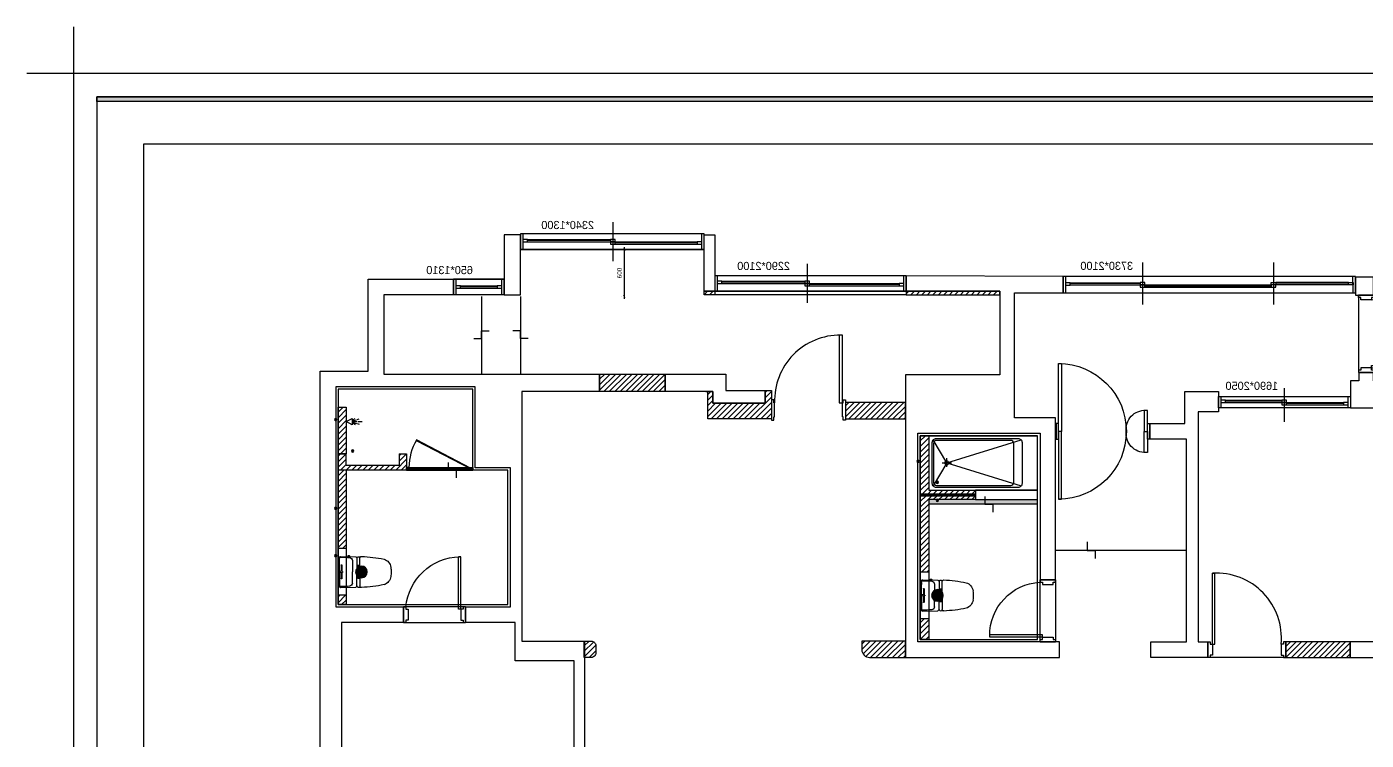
# Model space of a CAD drawing. Header units: millimetres. Extents: x 70151 to 230897, y 35202 to 113211.
# Drawn here: x 70151 to 87338, y 45070 to 54222 of the extents above; entities that cross this region are included whole.
import ezdxf
from ezdxf.enums import TextEntityAlignment as Align

# ---------------------------------------------------------------- set-up
doc = ezdxf.new("R2010")
doc.units = ezdxf.units.MM
doc.header["$LTSCALE"] = 50
doc.linetypes.add('HIDDEN', pattern=[9.525, 6.35, -3.175])
doc.linetypes.add('PHANTOM2', pattern=[1.25, 0.625, -0.125, 0.125, -0.125, 0.125, -0.125])
for name, color, linetype in [('03-WAL NEW', 3, 'Continuous'), ('04-WIN', 4, 'Continuous'), ('08-HAT', 8, 'Continuous'), ('2-con', 2, 'Continuous'), ('3.기호.계단선', 30, 'Continuous'), ('_LIBR', 4, 'Continuous'), ('BATH', 4, 'Continuous'), ('CO-BATH', 6, 'Continuous'), ('CO-DO-FR', 7, 'Continuous'), ('CO-DOOR', 8, 'Continuous'), ('F-SYM', 7, 'Continuous'), ('fin', 5, 'Continuous'), ('FORM(YOURNAME)-11', 1, 'Continuous'), ('HAT', 8, 'Continuous'), ('HL', 6, 'HIDDEN'), ('TOILET-1', 6, 'Continuous'), ('도면층2', 2, 'Continuous'), ('도면층4', 4, 'Continuous'), ('도면층5', 5, 'Continuous')]:
    doc.layers.add(name, color=color, linetype=linetype)
doc.styles.add('HY 울릉도 L', font='malgun.ttf')
doc.styles.add('YOURNAME', font='malgun.ttf')
doc.styles.add('휴먼엑스포', font='Expo M.ttf')
doc.dimstyles.new('30', dxfattribs={"dimscale": 30, "dimtxt": 2, "dimasz": 1, "dimexe": 1, "dimexo": 1, "dimgap": 1, "dimtad": 1, "dimdec": 0, "dimrnd": 0.05, "dimdsep": 46, "dimlunit": 6, "dimtxsty": 'HY 울릉도 L', "dimblk": 'ARCHTICK', "dimcen": 2.5, "dimdle": 1, "dimclrd": 133, "dimclre": 133, "dimclrt": 30, "dimadec": 0, "dimazin": 0, "dimtfac": 1, "dimtdec": 0, "dimtix": 1, "dimtmove": 2, "dimatfit": 3, "dimldrblk": 'ARCHTICK', "dimfxl": 1, "dimlwd": -1, "dimlwe": -1, "dimarcsym": 0})

# ---------------------------------------------------------------- blocks, each defined once
blk = doc.blocks.new('FORM-PLAN')
at = {"layer": 'FORM(YOURNAME)-11'}
h = blk.add_hatch(color=256, dxfattribs=at)
h.dxf.hatch_style = 1
h.paths.add_polyline_path([(-71444, 55115), (10556, 55115), (10556, 54915), (-71444, 54915)])
h.paths.add_polyline_path([(-71444, -2085), (10556, -2085), (10556, -2285), (-71444, -2285)])
at = {"layer": 'Defpoints', "color": 1}
blk.add_lwpolyline([(-72444, 58115), (-72444, 56115), (-74444, 56115)], dxfattribs=at)
at = {"layer": 'Defpoints', "color": 158}
for points in [[(-71444, -2285), (10556, -2285), (10556, 55115), (-71444, 55115)], [(-69444, 53115), (-64, 53115), (-64, 1215), (-69444, 1215)]]:
    blk.add_lwpolyline(points, close=True, dxfattribs=at)
at = {"layer": 'FORM(YOURNAME)-11', "color": 250}
blk.add_lwpolyline([(-72444, -3285), (11556, -3285), (11556, 56115), (-72444, 56115)], close=True, dxfattribs=at)
at = {"layer": 'FORM(YOURNAME)-11'}
blk.add_lwpolyline([(-71444, 55115), (10556, 55115), (10556, 54915), (-71444, 54915)], close=True, dxfattribs=at)
at = {"layer": 'FORM(YOURNAME)-11', "color": 3, "style": 'YOURNAME'}
for tag, height, p in [('1', 451, (9905, 18188)), ('2', 451, (9905, 17544)), ('3', 451, (9905, 16257)), ('4', 451, (9905, 14326)), ('5', 515, (9905, 12009)), ('6', 515, (9905, 9757)), ('7', 515, (9905, 7504)), ('8', 515, (9905, 5252)), ('9', 515, (9905, 2999)), ('10', 515, (5655, 811)), ('11', 515, (9905, 747)), ('12', 515, (5655, -1441)), ('13', 515, (9905, -1441))]:
    blk.add_attdef(tag, text='', height=height, dxfattribs=at).set_placement(p, align=Align.MIDDLE_RIGHT)
blk = doc.blocks.new('AC-8')
at = {"layer": 'BATH'}
for p, q in [((-51, 54), (0, 143)), ((45, 54), (-51, 54)), ((-25, 47), (-46, 12)), ((-14, 47), (-28, -8)), ((-2, 49), (-2, -11)), ((0, 143), (45, 54)), ((10, 47), (25, -8)), ((22, 47), (43, 12)), ((-31, -16), (-41, -49)), ((-2, -27), (-2, -89)), ((28, -16), (38, -49))]:
    blk.add_line(p, q, dxfattribs=at)
blk = doc.blocks.new('A$C4B2D31F0')
at = {"layer": 'fin', "color": 4}
for p, q in [((185, 691), (20, 691)), ((37, 692), (25, 692)), ((37, 692), (50, 692)), ((201, 691), (366, 691)), ((48, 524), (193, 524)), ((338, 524), (193, 524)), ((13, 466), (193, 466)), ((193, 427), (14, 427)), ((373, 466), (193, 466)), ((193, 427), (372, 427))]:
    blk.add_line(p, q, dxfattribs=at)
for points in [[(20, 691), (8, 691, 0.421209), (-7, 676), (-2, 481, 0.001659)], [(366, 691), (378, 691, -0.421209), (393, 676), (388, 481, -0.001659)], [(13, 466, 0.371724), (-2, 451, 0.003515), (-1, 420, 0.320541)], [(373, 466, -0.371724), (388, 451, -0.003515), (387, 420, -0.320541)]]:
    blk.add_lwpolyline(points, format="xyb", dxfattribs=at)
for centre, radius, start, end in [((20, 675), 16, 90, 179.3116), ((25, 707), 15, 180, 270), ((50, 707), 15, 270, 0), ((366, 675), 16, 0.6884, 90), ((1004, 663), 1000, 179.3116, 185.9437), ((49, 564), 40, 185.9437, 267.5129), ((336, 564), 40, 272.4871, 354.0563), ((-618, 663), 1000, 354.0563, 0.6884), ((14, 407), 20, 90, 182.3333), ((1839, 488), 1847, 182.5538, 191.5978), ((13, 481), 15, 181.3651, 270), ((-1453, 488), 1847, 348.4022, 357.4462), ((372, 407), 20, 357.6667, 90), ((373, 481), 15, 270, 358.6349), ((149, 156), 126, 198.2964, 263.4241), ((193, 433), 406, 261.6993, 270), ((193, 433), 406, 270, 278.3007), ((237, 156), 126, 276.5759, 341.7036)]:
    blk.add_arc(centre, radius, start, end, dxfattribs=at)
at = {"layer": 'HL', "linetype": 'Continuous'}
for p, q in [((169, 697), (169, 707)), ((169, 697), (217, 697)), ((186, 693), (181, 697)), ((182, 686), (186, 693)), ((186, 693), (200, 693)), ((200, 693), (205, 697)), ((204, 686), (200, 693)), ((217, 697), (217, 707)), ((-16, 577), (-16, 565)), ((-12, 581), (-5, 581)), ((-12, 561), (-4, 561)), ((106, 666), (184, 666)), ((106, 659), (185, 659)), ((187, 651), (182, 686)), ((182, 686), (204, 686)), ((187, 651), (199, 651)), ((199, 651), (204, 686)), ((200, 659), (279, 659)), ((201, 666), (279, 666)), ((193, 434), (147, 434)), ((193, 434), (239, 434))]:
    blk.add_line(p, q, dxfattribs=at)
for points in [[(110, 427), (110, 451, -0.414214), (114, 455), (131, 455, -0.414214), (135, 451), (135, 435), (135, 427)], [(135, 435), (145, 435, -0.414214), (147, 433), (147, 427)], [(251, 435), (241, 435, 0.414214), (239, 433), (239, 427)], [(276, 427), (276, 451, 0.414214), (272, 455), (255, 455, 0.414214), (251, 451), (251, 435), (251, 427)]]:
    blk.add_lwpolyline(points, format="xyb", dxfattribs=at)
for centre in [(123, 441), (263, 441)]:
    blk.add_circle(centre, 8, dxfattribs=at)
for centre, radius, start, end in [((-12, 577), 4, 90, 180), ((-12, 565), 4, 180, 270), ((106, 663), 3.5, 90, 270), ((279, 663), 3.5, 270, 90)]:
    blk.add_arc(centre, radius, start, end, dxfattribs=at)
blk = doc.blocks.new('cjvjf')
h = blk.add_hatch()
h.set_pattern_fill('DOTS', color=10, scale=60)
h.set_pattern_definition([(0, (-637, -50), (47.625, 95.25), [0, -95.25])])
h.paths.add_polyline_path([(144236, 65837), (144436, 65837), (144436, 64777), (144236, 64777)])
at = {"layer": '3.기호.계단선'}
h = blk.add_hatch(color=256, dxfattribs=at)
h.dxf.hatch_style = 1
edge = h.paths.add_edge_path()
edge.add_arc((160202, 74549), 15, 0, 360)
h = blk.add_hatch(color=256, dxfattribs=at)
h.dxf.hatch_style = 1
edge = h.paths.add_edge_path()
edge.add_arc((159987, 74144), 15, 0, 360)
h = blk.add_hatch(color=256, dxfattribs=at)
h.dxf.hatch_style = 1
edge = h.paths.add_edge_path()
edge.add_arc((152731, 74012), 15, 0, 360)
h = blk.add_hatch(color=256, dxfattribs=at)
h.dxf.hatch_style = 1
edge = h.paths.add_edge_path()
edge.add_arc((152481, 73742), 15, 0, 360)
h = blk.add_hatch(color=256, dxfattribs=at)
h.dxf.hatch_style = 1
edge = h.paths.add_edge_path()
edge.add_arc((152481, 73512), 15, 0, 360)
h = blk.add_hatch(color=256, dxfattribs=at)
h.dxf.hatch_style = 1
edge = h.paths.add_edge_path()
edge.add_arc((160202, 73409), 15, 0, 360)
h = blk.add_hatch(color=256, dxfattribs=at)
h.dxf.hatch_style = 1
edge = h.paths.add_edge_path()
edge.add_arc((160202, 72804), 15, 0, 360)
h = blk.add_hatch(color=256, dxfattribs=at)
h.dxf.hatch_style = 1
edge = h.paths.add_edge_path()
edge.add_arc((159872, 72594), 75, 0, 360)
h = blk.add_hatch(color=256, dxfattribs=at)
h.dxf.hatch_style = 1
edge = h.paths.add_edge_path()
edge.add_arc((152481, 72292), 75, 0, 360)
at = {"color": 10}
blk.add_lwpolyline([(144236, 65837), (144436, 65837), (144436, 64777), (144236, 64777)], close=True, dxfattribs=at)
for centre in [(150499, 65761), (144549, 64469)]:
    blk.add_circle(centre, 85)
at = {"layer": '04-WIN'}
for points in [[(158691, 76349), (158041, 76349), (158041, 76149), (158691, 76149)], [(150368, 65905), (147853, 65905), (147853, 66079), (150368, 66079)], [(155892, 64842), (159447, 64842), (159447, 64642), (155892, 64642)], [(145106, 64577), (147751, 64577), (147751, 64777), (145106, 64777)], [(155692, 63702), (150833, 63702), (150833, 63947), (155692, 63947)], [(144791, 63652), (147751, 63652), (147751, 63452), (144791, 63452)]]:
    blk.add_lwpolyline(points, close=True, dxfattribs=at)
at = {"layer": '2-con'}
for p, q in [((159787, 76349), (158691, 76349)), ((158691, 76349), (158691, 76149)), ((159787, 75169), (159787, 76349)), ((158691, 76149), (159587, 76149)), ((159587, 76149), (159587, 75132)), ((155977, 75132), (155977, 74907)), ((156817, 75132), (156817, 74907)), ((159587, 75132), (156817, 75132)), ((160402, 75169), (159787, 75169)), ((160402, 64642), (160402, 75169)), ((158412, 73929), (158412, 74969)), ((158412, 74969), (160202, 74969)), ((160202, 74969), (160202, 72144)), ((156817, 74907), (157815, 74907)), ((157815, 74907), (157815, 71707)), ((157962, 72144), (157962, 73929)), ((157962, 73929), (158412, 73929)), ((158537, 72144), (157962, 72144)), ((158537, 71944), (158537, 72144)), ((160202, 72144), (159332, 72144)), ((159332, 72144), (159332, 71944)), ((157902, 71454), (157902, 71944)), ((157902, 71944), (158537, 71944)), ((159332, 71944), (160127, 71944)), ((160127, 71944), (160127, 66087)), ((157815, 71707), (157012, 71707)), ((157012, 71707), (157012, 70202)), ((157142, 70134), (157142, 71454)), ((157142, 71454), (157902, 71454)), ((157012, 70202), (156847, 70202)), ((156847, 70202), (156847, 69984)), ((158462, 70134), (157142, 70134)), ((158462, 69984), (158462, 70134)), ((156847, 69984), (158462, 69984)), ((159362, 66087), (159362, 65912)), ((160127, 66087), (159362, 66087)), ((159362, 65912), (160192, 65912)), ((160192, 65912), (160192, 64842)), ((160192, 64842), (159447, 64842)), ((159447, 64842), (159447, 64642)), ((159447, 64642), (160402, 64642))]:
    blk.add_line(p, q, dxfattribs=at)
for points in [[(155336, 76194), (155476, 76194), (155476, 76920), (155336, 76920)], [(158041, 76149), (157831, 76149), (157831, 76920), (158041, 76920)], [(146886, 76375), (147118, 76375), (147118, 76145), (146886, 76145)], [(155892, 64842), (155692, 64842), (155692, 63702), (155892, 63702)]]:
    blk.add_lwpolyline(points, close=True, dxfattribs=at)
for points in [[(152882, 76194), (151682, 76194), (151682, 75124), (152892, 75124), (152892, 71497), (150915, 71497), (150915, 71697), (152731, 71697), (152731, 74372), (151165, 74372), (151165, 72492), (150965, 72492), (150965, 74570), (151492, 74570), (151492, 76175), (150867, 76175), (150867, 76383), (152882, 76394), (152882, 76194)], [(147186, 71697), (147186, 71497), (146531, 71497), (146531, 69947), (146806, 69947), (146806, 69747), (146321, 69747), (146321, 71357), (144436, 71357), (144436, 64777), (145106, 64777), (145106, 64577), (144436, 64577), (144436, 63652), (144791, 63652), (144791, 63452), (144436, 63452), (144236, 63452), (144236, 71697), (145636, 71697), (145636, 75043), (146886, 75043), (146886, 75150), (147073, 75150), (147073, 75043), (147179, 75043), (147179, 74697), (145834, 74697), (145834, 71697), (147186, 71697)], [(155977, 75132), (155197, 75132), (155197, 74922), (154692, 74922), (154692, 74757), (155362, 74757), (155362, 74907), (155977, 74907)], [(149137, 71697), (149011, 71697), (149011, 71497), (149742, 71497), (149742, 71697), (149287, 71697), (149287, 74297), (149757, 74297), (149757, 74497), (149307, 74497), (149307, 74907), (148877, 74907), (148877, 74647), (149137, 74647), (149137, 71697)], [(150368, 65905), (150368, 66079), (150681, 66079), (150681, 70049), (149381, 70049), (149381, 69449), (149256, 69449), (149256, 69747), (148951, 69747), (148951, 69947), (149251, 69947), (149251, 70245), (150833, 70245), (150833, 65905), (150368, 65905)], [(156097, 65912), (156097, 66087), (155902, 66087), (155902, 70202), (155692, 70202), (155692, 65912), (156097, 65912)], [(147751, 65905), (147751, 69947), (148006, 69947), (148006, 69747), (147853, 69747), (147853, 65905), (147751, 65905)], [(147751, 64777), (147751, 63452), (150833, 63452), (150833, 64880), (150633, 64880), (150633, 64777), (149423, 64777), (149423, 63777), (147853, 63777), (147853, 64777), (147751, 64777)], [(150633, 64777), (150633, 63777), (149423, 63777)]]:
    blk.add_lwpolyline(points, dxfattribs=at)
at = {"layer": '3.기호.계단선'}
for centre, radius in [((160202, 74549), 15), ((159987, 74144), 15), ((152731, 74012), 15), ((152481, 73742), 15), ((152481, 73512), 15), ((160202, 73409), 15), ((160202, 72804), 15), ((159872, 72594), 75), ((152481, 72292), 75)]:
    blk.add_circle(centre, radius, dxfattribs=at)
at = {"layer": '_LIBR'}
for p, q in [((144841, 63609), (147701, 63609)), ((146751, 63409), (146751, 63739))]:
    blk.add_line(p, q, dxfattribs=at)
blk.add_lwpolyline([(144791, 63452), (147751, 63452), (147751, 63697), (144791, 63697)], close=True, dxfattribs=at)
for points in [[(144791, 63689), (144831, 63689), (144831, 63609)], [(144791, 63509), (144791, 63459), (144841, 63459), (144841, 63609), (144791, 63609)], [(144831, 63674), (146781, 63674), (146781, 63649), (144831, 63649)], [(147711, 63624), (146721, 63624), (146721, 63649), (147711, 63649)], [(147751, 63509), (147751, 63459), (147701, 63459), (147701, 63609), (147751, 63609)], [(147751, 63689), (147711, 63689), (147711, 63609)], [(144841, 63564), (146781, 63564), (146781, 63534), (144841, 63534)], [(147701, 63534), (146721, 63534), (146721, 63504), (147701, 63504)]]:
    blk.add_lwpolyline(points, dxfattribs=at)
at = {"layer": '도면층2'}
for p, q in [((155476, 76729), (157831, 76729)), ((152882, 76194), (155336, 76194)), ((159447, 64642), (159447, 64842)), ((144791, 63452), (144791, 63652))]:
    blk.add_line(p, q, dxfattribs=at)
at = {"layer": '도면층4'}
for p, q in [((156646, 77079), (156646, 76579)), ((155476, 76929), (157831, 76929)), ((155476, 76729), (155476, 76929)), ((155506, 76729), (155506, 76929)), ((156676, 76844), (157741, 76844)), ((157801, 76929), (157801, 76729)), ((157831, 76929), (157831, 76729)), ((157831, 76729), (155476, 76729)), ((155566, 76814), (156616, 76814)), ((148171, 76565), (148171, 76025)), ((149851, 76565), (149851, 76025)), ((154151, 76544), (154151, 76044)), ((147118, 76175), (147119, 76383)), ((147119, 76383), (150867, 76383)), ((147148, 76175), (147149, 76383)), ((150837, 76383), (150837, 76174)), ((150867, 76383), (150867, 76174)), ((152882, 76394), (155336, 76394)), ((152882, 76194), (152882, 76394)), ((152912, 76194), (152912, 76394)), ((155306, 76394), (155306, 76194)), ((155336, 76394), (155336, 76194)), ((158041, 76349), (158691, 76349)), ((158041, 76149), (158041, 76349)), ((158071, 76149), (158071, 76349)), ((158661, 76349), (158661, 76149)), ((158691, 76349), (158691, 76149)), ((146880, 75150), (146880, 76145)), ((146880, 76145), (147080, 76145)), ((147080, 76145), (147080, 75150)), ((150867, 76174), (147118, 76175)), ((148141, 76290), (147208, 76290)), ((148201, 76260), (149821, 76260)), ((149881, 76290), (150777, 76289)), ((155336, 76194), (152882, 76194)), ((152972, 76279), (154121, 76279)), ((154181, 76309), (155246, 76309)), ((158041, 76149), (158691, 76149)), ((158131, 76249), (158601, 76249)), ((146910, 75210), (146000, 75210)), ((146910, 75240), (146001, 75240)), ((147080, 75150), (146880, 75150)), ((146880, 75150), (147080, 75150)), ((146910, 75210), (146910, 75240)), ((148032, 74949), (148032, 74519)), ((147209, 74697), (147209, 74842)), ((148062, 74784), (148787, 74784)), ((148847, 74842), (148847, 74697)), ((147269, 74754), (148002, 74754)), ((158597, 72114), (158597, 72789)), ((158597, 72789), (158627, 72789)), ((158627, 72114), (158627, 72789)), ((150965, 72492), (150965, 71697)), ((151165, 72492), (150965, 72492)), ((151165, 71697), (151165, 72492)), ((158537, 71944), (158537, 72144)), ((158537, 72144), (159332, 72144)), ((158537, 72144), (158537, 71944)), ((158597, 72114), (158627, 72114)), ((159332, 72144), (159332, 71944)), ((159332, 71944), (158537, 71944)), ((150965, 71697), (151165, 71697)), ((151165, 71697), (150965, 71697)), ((151135, 71787), (151810, 71787)), ((151135, 71757), (151135, 71787)), ((151135, 71757), (151811, 71757)), ((156847, 70193), (155902, 70193)), ((155902, 70193), (155902, 69993)), ((155902, 69993), (155902, 70193)), ((156847, 69993), (156847, 70193)), ((155902, 69993), (156847, 69993)), ((155962, 70023), (155962, 69197)), ((155962, 70023), (155992, 70023)), ((155992, 70023), (155992, 69198)), ((146806, 69947), (147751, 69947)), ((148951, 69947), (148006, 69947)), ((147751, 69747), (146806, 69747)), ((147661, 69777), (147661, 68952)), ((147691, 69777), (147661, 69777)), ((147691, 69777), (147691, 68952)), ((148006, 69747), (148951, 69747)), ((148066, 69777), (148066, 68952)), ((148066, 69777), (148096, 69777)), ((148096, 69777), (148096, 68952)), ((155962, 69197), (155992, 69197)), ((147691, 68952), (147661, 68952)), ((148066, 68952), (148096, 68952)), ((149111, 66172), (149111, 65742)), ((147883, 65919), (147883, 66064)), ((149141, 66007), (150278, 66007)), ((150338, 66064), (150338, 65919)), ((147943, 65977), (149081, 65977)), ((158312, 64992), (158312, 64492)), ((150068, 64927), (150068, 64427)), ((155922, 64842), (155922, 64642)), ((159417, 64642), (159417, 64842)), ((159447, 64842), (159447, 64642)), ((159447, 64642), (159447, 64842)), ((149508, 64777), (149423, 64692)), ((149423, 64777), (149508, 64692)), ((149466, 64632), (149466, 63837)), ((149508, 64777), (150633, 64777)), ((149538, 64577), (149538, 64777)), ((149613, 64662), (150038, 64662)), ((150098, 64692), (150543, 64692)), ((150603, 64777), (150603, 64577)), ((150633, 64777), (150633, 64577)), ((158282, 64757), (155982, 64757)), ((159357, 64727), (158342, 64727)), ((150633, 64577), (149508, 64577)), ((151871, 63659), (151871, 63989)), ((154692, 63659), (154692, 63989)), ((154692, 63659), (154692, 63989)), ((149508, 63777), (149423, 63692)), ((149423, 63777), (149508, 63692)), ((150911, 63859), (155652, 63859)), ((149363, 63734), (147913, 63734))]:
    blk.add_line(p, q, dxfattribs=at)
for points in [[(155506, 76799), (155506, 76829), (155566, 76829), (155566, 76799)], [(156616, 76829), (156616, 76859), (156676, 76859), (156676, 76829)], [(156616, 76799), (156616, 76829), (156676, 76829), (156676, 76799)], [(157741, 76829), (157741, 76859), (157801, 76859), (157801, 76829)], [(154121, 76294), (154121, 76324), (154181, 76324), (154181, 76294)], [(155246, 76294), (155246, 76324), (155306, 76324), (155306, 76294)], [(147208, 76275), (147208, 76305), (147148, 76305), (147148, 76275)], [(148201, 76275), (148201, 76305), (148141, 76305), (148141, 76275)], [(148141, 76245), (148141, 76275), (148201, 76275), (148201, 76245)], [(149821, 76275), (149821, 76305), (149881, 76305), (149881, 76275)], [(149821, 76245), (149821, 76275), (149881, 76275), (149881, 76245)], [(150777, 76274), (150777, 76304), (150837, 76304), (150837, 76274)], [(152912, 76264), (152912, 76294), (152972, 76294), (152972, 76264)], [(154121, 76264), (154121, 76294), (154181, 76294), (154181, 76264)], [(158071, 76234), (158071, 76264), (158131, 76264), (158131, 76234)], [(158601, 76234), (158601, 76264), (158661, 76264), (158661, 76234)], [(147179, 74697), (148877, 74697), (148877, 74842), (147179, 74842)], [(147209, 74739), (147209, 74769), (147269, 74769), (147269, 74739)], [(148002, 74769), (148002, 74799), (148062, 74799), (148062, 74769)], [(148002, 74739), (148002, 74769), (148062, 74769), (148062, 74739)], [(148787, 74769), (148787, 74799), (148847, 74799), (148847, 74769)], [(147853, 65919), (150368, 65919), (150368, 66064), (147853, 66064)], [(149081, 65992), (149081, 66022), (149141, 66022), (149141, 65992)], [(150278, 65992), (150278, 66022), (150338, 66022), (150338, 65992)], [(147883, 65962), (147883, 65992), (147943, 65992), (147943, 65962)], [(149081, 65962), (149081, 65992), (149141, 65992), (149141, 65962)], [(149423, 64692), (149508, 64692), (149508, 64777), (149423, 64777)], [(149423, 64692), (149508, 64692), (149508, 63777), (149423, 63777)], [(149451, 64692), (149481, 64692), (149481, 64632), (149451, 64632)], [(149538, 64647), (149538, 64677), (149613, 64677), (149613, 64647)], [(150038, 64677), (150038, 64707), (150098, 64707), (150098, 64677)], [(150038, 64647), (150038, 64677), (150098, 64677), (150098, 64647)], [(150543, 64677), (150543, 64707), (150603, 64707), (150603, 64677)], [(155982, 64742), (155982, 64772), (155922, 64772), (155922, 64742)], [(158342, 64742), (158342, 64772), (158282, 64772), (158282, 64742)], [(158342, 64712), (158342, 64742), (158282, 64742), (158282, 64712)], [(159417, 64712), (159417, 64742), (159357, 64742), (159357, 64712)], [(150871, 63947), (150871, 63702), (155692, 63702), (155692, 63947)], [(149423, 63777), (149423, 63692), (147853, 63692), (147853, 63777)], [(149423, 63692), (149508, 63692), (149508, 63777), (149423, 63777)], [(149451, 63837), (149481, 63837), (149481, 63777), (149451, 63777)], [(151841, 63899), (151841, 63874), (154722, 63874), (154722, 63899)], [(151841, 63789), (151841, 63759), (154722, 63759), (154722, 63789)], [(147913, 63749), (147913, 63719), (147853, 63719), (147853, 63749)], [(149423, 63749), (149423, 63719), (149363, 63719), (149363, 63749)]]:
    blk.add_lwpolyline(points, close=True, dxfattribs=at)
for points in [[(146880, 76145), (146880, 76115), (146910, 76115), (146910, 76085), (147050, 76085), (147050, 76115), (147080, 76115), (147080, 76145), (146880, 76145)], [(146880, 75150), (146880, 75180), (146910, 75180), (146910, 75210), (147050, 75210), (147050, 75180), (147080, 75180), (147080, 75150), (146880, 75150)], [(151165, 72492), (151165, 72462), (151135, 72462), (151135, 72432), (150995, 72432), (150995, 72462), (150965, 72462), (150965, 72492), (151165, 72492)], [(158537, 72144), (158567, 72144), (158567, 72114), (158597, 72114), (158597, 71974), (158567, 71974), (158567, 71944), (158537, 71944), (158537, 72144)], [(159332, 72144), (159302, 72144), (159302, 72114), (159272, 72114), (159272, 71974), (159302, 71974), (159302, 71944), (159332, 71944), (159332, 72144)], [(151165, 71697), (151165, 71727), (151135, 71727), (151135, 71757), (150995, 71757), (150995, 71727), (150965, 71727), (150965, 71697), (151165, 71697)], [(151135, 71757), (151810, 71757), (151810, 71787)], [(155902, 69993), (155932, 69993), (155932, 70023), (155962, 70023), (155962, 70163), (155932, 70163), (155932, 70193), (155902, 70193), (155902, 69993)], [(156847, 69993), (156817, 69993), (156817, 70023), (156787, 70023), (156787, 70163), (156817, 70163), (156817, 70193), (156847, 70193), (156847, 69993)], [(146806, 69747), (146836, 69747), (146836, 69777), (146866, 69777), (146866, 69917), (146836, 69917), (146836, 69947), (146806, 69947), (146806, 69747)], [(147751, 69747), (147721, 69747), (147721, 69777), (147691, 69777), (147691, 69917), (147721, 69917), (147721, 69947), (147751, 69947), (147751, 69747)], [(148006, 69747), (148036, 69747), (148036, 69777), (148066, 69777), (148066, 69917), (148036, 69917), (148036, 69947), (148006, 69947), (148006, 69747)], [(148951, 69747), (148921, 69747), (148921, 69777), (148891, 69777), (148891, 69917), (148921, 69917), (148921, 69947), (148951, 69947), (148951, 69747)], [(150871, 63939), (150906, 63939), (150906, 63859)], [(155657, 63859), (155657, 63939), (155692, 63939)], [(150871, 63769), (150871, 63709), (150911, 63709), (150911, 63859), (150871, 63859)], [(150906, 63899), (151901, 63899), (151901, 63924), (150906, 63924)], [(150911, 63789), (151901, 63789), (151901, 63819), (150911, 63819)], [(155657, 63924), (154662, 63924), (154662, 63899), (155657, 63899)], [(155652, 63819), (154662, 63819), (154662, 63789), (155652, 63789)], [(155692, 63859), (155652, 63859), (155652, 63709), (155692, 63709), (155692, 63769)]]:
    blk.add_lwpolyline(points, dxfattribs=at)
for centre, radius, start, end in [((158594, 72077), 712, 5.3297, 88.4822), ((151127, 71779), 684, 359.3714, 86.7675), ((155953, 70064), 868, 271.6262, 355.2607), ((147669, 69754), 803, 178.4135, 270.5353), ((148089, 69754), 803, 269.4647, 1.5865)]:
    blk.add_arc(centre, radius, start, end, dxfattribs=at)
at = {"layer": '도면층5'}
for p, q in [((156616, 76829), (155566, 76829)), ((157741, 76859), (156676, 76859)), ((157741, 76829), (156676, 76829)), ((156616, 76799), (155566, 76799)), ((155246, 76324), (154181, 76324)), ((147208, 76305), (148141, 76305)), ((147208, 76275), (148141, 76275)), ((149821, 76275), (148201, 76275)), ((149821, 76245), (148201, 76245)), ((150777, 76304), (149881, 76305)), ((150777, 76274), (149881, 76275)), ((154121, 76294), (152972, 76294)), ((154121, 76264), (152972, 76264)), ((155246, 76294), (154181, 76294)), ((158601, 76264), (158131, 76264)), ((158601, 76234), (158131, 76234)), ((148002, 74769), (147269, 74769)), ((148787, 74799), (148062, 74799)), ((148787, 74769), (148062, 74769)), ((148002, 74739), (147269, 74739)), ((150278, 66022), (149141, 66022)), ((149081, 65992), (147943, 65992)), ((149081, 65962), (147943, 65962)), ((150278, 65992), (149141, 65992)), ((149451, 63837), (149451, 64632)), ((149481, 63837), (149481, 64632)), ((150038, 64677), (149613, 64677)), ((150038, 64647), (149613, 64647)), ((150543, 64707), (150098, 64707)), ((150543, 64677), (150098, 64677)), ((155982, 64772), (158282, 64772)), ((155982, 64742), (158282, 64742)), ((158342, 64742), (159357, 64742)), ((158342, 64712), (159357, 64712)), ((147913, 63749), (149363, 63749)), ((147913, 63719), (149363, 63719))]:
    blk.add_line(p, q, dxfattribs=at)
blk.add_arc((146826, 75261), 827, 84.1878, 183.6006, dxfattribs=at)
at = {"layer": '_LIBR', "style": '휴먼엑스포'}
blk.add_text('2960*2100', height=104.5, dxfattribs=at).set_placement((146957, 63297))
at = {"layer": '도면층4', "style": '휴먼엑스포'}
for s, p in [('2340*1300', (156888, 76992)), ('3730*2100', (149971, 76468)), ('2290*2100', (154374, 76467)), ('650*1310', (158442, 76414)), ('1690*2050', (148109, 74929)), ('2380*2040', (149377, 66145)), ('1070*2090', (149700, 64432)), ('3570*2100', (158548, 64410)), ('4740*2360', (154969, 63515))]:
    blk.add_text(s, height=104.5, dxfattribs=at).set_placement(p)
blk = doc.blocks.new('_ArchTick')
at = {"color": 0, "linetype": 'ByBlock', "const_width": 0.15}
blk.add_lwpolyline([(-0.5, -0.5), (0.5, 0.5)], dxfattribs=at)
blk = doc.blocks.new('*D1406')
at = {"layer": '08-HAT', "color": 133, "transparency": 16777216}
for p, q in [((77816, 51394), (77816, 50734)), ((77786, 51364), (77786, 51364)), ((77786, 50764), (77786, 50764))]:
    blk.add_line(p, q, dxfattribs=at)
at = {"layer": 'Defpoints', "color": 0, "transparency": 16777216}
for p in [(77816, 51364), (77816, 50764), (77816, 50764)]:
    blk.add_point(p, dxfattribs=at)
at = {"layer": '08-HAT', "color": 133, "transparency": 16777216, "xscale": 30, "yscale": 30, "zscale": 30}
for p, rotation in [((77816, 51364), 90), ((77816, 50764), 270)]:
    blk.add_blockref('_ArchTick', p, dxfattribs=dict(at, rotation=rotation))
at = {"layer": '08-HAT', "color": 30, "transparency": 16777216, "insert": (77755, 51064), "char_height": 60, "attachment_point": 5, "rotation": 90, "style": 'HY 울릉도 L'}
blk.add_mtext('600', dxfattribs=at)
blk = doc.blocks.new('D-009')
at = {"layer": 'CO-DO-FR'}
for points in [[(100, 200), (100, 0), (130, 0), (130, 40), (130, 40), (130, 160), (130, 160), (130, 200), (100, 200)], [(1300, 200), (1300, 0), (1270, 0), (1270, 40), (1270, 40), (1270, 160), (1270, 160), (1270, 200), (1300, 200)]]:
    blk.add_lwpolyline(points, close=True, dxfattribs=at)
at = {"layer": 'CO-DOOR'}
for points in [[(1230, 970), (1230, 100), (1270, 100), (1270, 970)], [(170, 370), (170, 100), (130, 100), (130, 370)], [(170, -170), (170, 100), (130, 100), (130, -170)], [(1230, -770), (1230, 100), (1270, 100), (1270, -770)]]:
    blk.add_lwpolyline(points, close=True, dxfattribs=at)
for centre, radius, start, end in [((1270, 100), 870, 90, 180), ((160, 129), 242, 353.2235, 92.3713), ((160, 71), 242, 267.6287, 6.7765), ((1270, 100), 870, 180, 270)]:
    blk.add_arc(centre, radius, start, end, dxfattribs=at)

msp = doc.modelspace()

# ---------------------------------------------------------------- hatches: boundary and pattern name
at = {"layer": '03-WAL NEW'}
h = msp.add_hatch(dxfattribs=at)
h.set_pattern_fill('_USER', color=8, scale=50, angle=45, pattern_type=0)
h.set_pattern_definition([(45, (-72012.007, -29737.49), (-35.355339, 35.355339), [])])
h.paths.add_polyline_path([(78340, 49542), (77500, 49542), (77500, 49767), (78340, 49767)])
h = msp.add_hatch(dxfattribs=at)
h.set_pattern_fill('_USER', color=8, scale=50, angle=45, pattern_type=0)
h.set_pattern_definition([(45, (-71790.007, -29687.49), (-35.355339, 35.355339), [])])
h.paths.add_polyline_path([(81425, 49402), (80657, 49402), (80657, 49192), (81425, 49192)])
h.paths.add_polyline_path([(78890.3, 49542), (78955, 49542), (78955, 49392), (79625, 49392), (79625, 49557), (79707, 49557), (79707, 49192), (78890.3, 49192)])
h = msp.add_hatch(dxfattribs=at)
h.set_pattern_fill('_USER', color=256, scale=50, angle=45, pattern_type=0)
h.set_pattern_definition([(45, (-71757.007, -29660.49), (-35.355339, 35.355339), [])])
h.paths.add_polyline_path([(74145, 49344), (74250, 49344), (74250, 48744), (74145, 48744)])
h = msp.add_hatch(dxfattribs=at)
h.set_pattern_fill('_USER', color=256, scale=50, angle=45, pattern_type=0)
h.set_pattern_definition([(45, (-71787.007, -29690.49), (-35.355339, 35.355339), [])])
h.paths.add_polyline_path([(74145, 48534), (74145, 48744), (74250, 48744), (74250, 48594), (74930, 48594), (74930, 48744), (75025, 48744), (75025, 48534)])
h = msp.add_hatch(dxfattribs=at)
h.set_pattern_fill('_USER', color=8, scale=50, angle=45, pattern_type=0)
h.set_pattern_definition([(45, (-71787.007, -29660.49), (-35.355339, 35.355339), [])])
h.paths.add_polyline_path([(74145, 48534), (74250, 48534), (74250, 47529), (74145, 47529)])
h.paths.add_polyline_path([(74145, 46929), (74250, 46929), (74250, 46809), (74145, 46809)])
at = {"layer": 'HAT'}
h = msp.add_hatch(dxfattribs=at)
h.set_pattern_fill('_USER', color=256, scale=50, angle=45, pattern_type=0)
h.set_pattern_definition([(45, (-71748.007, -29660.49), (-35.355339, 35.355339), [])])
h.paths.add_polyline_path([(78981, 50784), (78841, 50784), (78841, 50829), (78981, 50829)])
h = msp.add_hatch(dxfattribs=at)
h.set_pattern_fill('_USER', color=256, scale=50, angle=45, pattern_type=0)
h.set_pattern_definition([(45, (-71852.007, -29660.49), (-35.355339, 35.355339), [])])
h.paths.add_polyline_path([(81435, 50784), (82635, 50784), (82635, 50829), (81435, 50829)])
h = msp.add_hatch(dxfattribs=at)
h.set_pattern_fill('_USER', color=256, scale=50, angle=45, pattern_type=0)
h.set_pattern_definition([(45, (-71788.007, -29612.49), (-35.355339, 35.355339), [])])
h.paths.add_polyline_path([(81616, 48977), (81726, 48977), (81726, 48277), (82326, 48277), (82326, 48227), (82296, 48227), (81616, 48227)])
h.paths.add_polyline_path([(81616, 48207), (81646, 48207), (82326, 48207), (82326, 48157), (81726, 48157), (81726, 48097), (81726, 47227), (81616, 47227)])
h.paths.add_polyline_path([(81616, 46627), (81726, 46627), (81726, 46362), (81616, 46362)])
h = msp.add_hatch(dxfattribs=at)
h.set_pattern_fill('BOX', color=256)
h.set_pattern_definition([(90, (-71788.007, -11192.488), (-25.4, 2e-15), []), (90, (-71781.657, -11192.488), (-25.4, 2e-15), []), (0, (-71788.007, -11192.488), (0, 25.4), [-6.35, 6.35]), (0, (-71788.007, -11186.138), (0, 25.4), [-6.35, 6.35]), (0, (-71788.007, -11179.788), (0, 25.4), [6.35, -6.35]), (0, (-71788.007, -11173.438), (0, 25.4), [6.35, -6.35]), (90, (-71775.307, -11192.488), (-25.4, 2e-15), [6.35, -6.35]), (90, (-71768.957, -11192.488), (-25.4, 2e-15), [6.35, -6.35])])
h.paths.add_polyline_path([(81726, 48157), (83122, 48157), (83122, 48097), (81726, 48097)])
h = msp.add_hatch(dxfattribs=at)
h.set_pattern_fill('_USER', color=256, scale=50, angle=45, pattern_type=0)
h.set_pattern_definition([(45, (-71133.007, -29677.49), (-35.355339, 35.355339), [])])
edge = h.paths.add_edge_path()
edge.add_line((77305, 46342), (77402.3, 46342))
edge.add_arc((77389.1, 46279.7), 63.6, 368.82079, 438.03311, ccw=False)
edge.add_line((77452, 46289.5), (77452, 46192))
edge.add_arc((77392, 46192), 60, 270, 360, ccw=False)
edge.add_line((77392, 46132), (77305, 46132))
edge.add_line((77305, 46132), (77305, 46342))
h = msp.add_hatch(dxfattribs=at)
h.set_pattern_fill('_USER', color=256, scale=50, angle=45, pattern_type=0)
h.set_pattern_definition([(45, (-71877.007, -29717.49), (-35.355339, 35.355339), [])])
edge = h.paths.add_edge_path()
edge.add_line((80865, 46342), (80865, 46232))
edge.add_arc((80965.8, 46232.3), 100.8, 180.19281, 275.25981)
edge.add_line((80975, 46132), (81425, 46132))
edge.add_line((81425, 46132), (81425, 46342))
edge.add_line((81425, 46342), (80865, 46342))
h = msp.add_hatch(dxfattribs=at)
h.set_pattern_fill('_USER', color=256, scale=50, angle=45, pattern_type=0)
h.set_pattern_definition([(45, (-71848.007, -29717.49), (-35.355339, 35.355339), [])])
h.paths.add_polyline_path([(86306, 46132), (87131, 46130.9), (87131, 46330.9), (86306, 46332)])

# ---------------------------------------------------------------- linework, layer by layer
for p, q in [((75986, 50764.5), (75986, 49767)), ((76486, 50764.5), (76486, 49767)), ((75025, 48534), (75875, 48534)), ((83122, 48097), (81726, 48097)), ((85030, 47502), (83352, 47502))]:
    msp.add_line(p, q)
for points in [[(75886, 50222), (75986, 50222), (75986, 50322), (76086, 50322)], [(76586, 50222), (76486, 50222), (76486, 50322), (76386, 50322)], [(75558.9, 48634), (75558.9, 48534), (75658.9, 48534), (75658.9, 48434)], [(82445.2, 48197), (82445.2, 48097), (82545.2, 48097), (82545.2, 47997)], [(83758, 47617), (83758, 47502), (83858, 47502), (83858, 47402)]]:
    msp.add_lwpolyline(points)
at = {"layer": '03-WAL NEW'}
for p, q in [((81435, 50784), (78981, 50784)), ((74400, 48534), (74295, 48534)), ((74250, 47529), (74145, 47529)), ((81726, 47227), (81616, 47227)), ((74250, 46929), (74145, 46929)), ((81726, 46627), (81616, 46627))]:
    msp.add_line(p, q, dxfattribs=at)
for points in [[(78981, 50784), (78841, 50784), (78841, 50829), (78981, 50829)], [(81435, 50784), (82635, 50784), (82635, 50829), (81435, 50829)], [(78340, 49542), (77500, 49542), (77500, 49767), (78340, 49767)], [(74145, 49344), (74250, 49344), (74250, 48744), (74145, 48744)], [(81425, 49402), (80657, 49402), (80657, 49192), (81425, 49192)], [(83122, 48277), (82326, 48277), (82326, 48157), (83122, 48157)], [(86306, 46132), (87131, 46130.9), (87131, 46330.9), (86306, 46332)]]:
    msp.add_lwpolyline(points, close=True, dxfattribs=at)
for points in [[(78862, 49542), (78955, 49542), (78955, 49392), (79625, 49392), (79625, 49557), (79707, 49557), (79707, 49192), (78890.3, 49192), (78890.3, 49542)], [(81616, 48977), (81726, 48977), (81726, 48277)], [(81726, 48157), (81726, 46362), (81616, 46362), (81616, 48977)], [(74930, 48744), (75025, 48744), (75025, 48534), (74145, 48534), (74145, 48744), (74250, 48744)], [(74930, 48744), (74930, 48594), (74250, 48594), (74250, 48744)], [(74250, 48534), (74250, 46809), (74145, 46809), (74145, 48534)], [(81726, 48277), (82326, 48277), (82326, 48157), (81726, 48157)]]:
    msp.add_lwpolyline(points, dxfattribs=at)
msp.add_lwpolyline([(77305, 46342), (77392, 46342, -0.4142136), (77452, 46282), (77452, 46192, -0.4142136), (77392, 46132), (77305, 46132)], format="xyb", close=True, dxfattribs=at)
msp.add_lwpolyline([(80865, 46342), (80865, 46232, 0.4142136), (80965, 46132), (81425, 46132), (81425, 46342), (80865, 46342)], format="xyb", dxfattribs=at)
at = {"layer": '3.기호.계단선', "color": 10, "linetype": 'PHANTOM2', "ltscale": 2, "const_width": 10}
msp.add_lwpolyline([(83352, 48932), (83352, 47127)], dxfattribs=at)
at = {"layer": 'BATH'}
msp.add_line((81616, 48977), (83122, 48977), dxfattribs=at)
for points in [[(74145, 46809), (76325, 46809), (76325, 48534), (75875, 48534), (75875, 49574), (74145, 49574)], [(83122, 48977), (81616, 48977), (81616, 46362), (83122, 46362)]]:
    msp.add_lwpolyline(points, close=True, dxfattribs=at)
at = {"layer": 'CO-BATH', "color": 251}
for p, q in [((81956, 48627), (81780.7, 48922.3)), ((81956, 48627), (82911.4, 48922.3)), ((81956, 48577), (81956, 48687)), ((81956, 48627), (81780.7, 48331.6)), ((81896, 48627), (82016, 48627)), ((81956, 48627), (82911.4, 48331.6))]:
    msp.add_line(p, q, dxfattribs=at)
at = {"layer": 'CO-BATH'}
for p, q in [((81636, 48219.5), (82306, 48219.5)), ((81636, 48214.5), (82306, 48214.5))]:
    msp.add_line(p, q, dxfattribs=at)
for points in [[(75148.6, 48917.1), (75842.1, 48557.1), (75844.6, 48561.5), (75151.1, 48921.5)], [(83122, 48977), (81726, 48977), (81726, 48277), (83122, 48277)], [(75025, 48549), (75055, 48549), (75055, 48554), (75045, 48554), (75045, 48564), (75055, 48564), (75055, 48569), (75025, 48569)], [(75875, 48549), (75845, 48549), (75845, 48554), (75855, 48554), (75855, 48564), (75845, 48564), (75845, 48569), (75875, 48569)], [(81616, 48227), (81646, 48227), (81646, 48222), (81636, 48222), (81636, 48212), (81646, 48212), (81646, 48207), (81616, 48207)], [(82326, 48227), (82296, 48227), (82296, 48222), (82306, 48222), (82306, 48212), (82296, 48212), (82296, 48207), (82326, 48207)]]:
    msp.add_lwpolyline(points, close=True, dxfattribs=at)
at = {"layer": 'CO-BATH', "color": 8}
msp.add_lwpolyline([(81766, 48627), (81766, 48367, 0.4142136), (81816, 48317), (82876, 48317, 0.4142136), (82926, 48367), (82926, 48887, 0.4142136), (82876, 48937), (81816, 48937, 0.4142136), (81766, 48887), (81766, 48627)], format="xyb", close=True, dxfattribs=at)
at = {"layer": 'CO-BATH', "color": 251}
msp.add_lwpolyline([(81786, 48627), (81786, 48377, 0.4142136), (81826, 48337), (82776, 48337, 0.4142136), (82816, 48377), (82816, 48877, 0.4142136), (82776, 48917), (81826, 48917, 0.4142136), (81786, 48877)], format="xyb", close=True, dxfattribs=at)
msp.add_lwpolyline([(75025, 48569), (75875, 48569), (75875, 48549), (75025, 48549)], close=True, dxfattribs=at)
at = {"layer": 'CO-BATH', "color": 8}
msp.add_lwpolyline([(81616, 48227), (81616, 48207), (82326, 48207), (82326, 48227)], close=True, dxfattribs=at)
at = {"layer": 'CO-BATH'}
msp.add_arc((75762.8, 48565.4), 707.7, 149.79761, 179.71462, dxfattribs=at)
at = {"layer": 'CO-BATH', "color": 251, "extrusion": (0, 0, -1)}
msp.add_ellipse((81956, 48627), major_axis=(17.7, 17.7), ratio=1, dxfattribs=at)
at = {"layer": 'CO-DO-FR'}
for points in [[(79707, 49437), (79707, 49177), (79737, 49177), (79737, 49217), (79747, 49217), (79747, 49397), (79737, 49397), (79737, 49437), (79707, 49437)], [(80657, 49437), (80657, 49177), (80627, 49177), (80627, 49217), (80617, 49217), (80617, 49397), (80627, 49397), (80627, 49437), (80657, 49437)]]:
    msp.add_lwpolyline(points, close=True, dxfattribs=at)
at = {"layer": 'CO-DOOR'}
msp.add_lwpolyline([(80577, 50267), (80577, 49397), (80617, 49397), (80617, 50267)], close=True, dxfattribs=at)
msp.add_arc((80587, 49426.5), 840.5, 89.31831, 182.01409, dxfattribs=at)
at = {"layer": '도면층4'}
for p, q in [((85366, 46302), (85366, 47212)), ((85366, 47212), (85396, 47212)), ((85396, 46302), (85396, 47211.4)), ((85306, 46132), (85306, 46332)), ((85306, 46332), (85306, 46132)), ((85366, 46302), (85396, 46302)), ((86306, 46332), (86306, 46132)), ((86306, 46132), (85306, 46132))]:
    msp.add_line(p, q, dxfattribs=at)
for points in [[(85306, 46332), (85336, 46332), (85336, 46302), (85366, 46302), (85366, 46162), (85336, 46162), (85336, 46132), (85306, 46132), (85306, 46332)], [(86306, 46332), (86276, 46332), (86276, 46302), (86246, 46302), (86246, 46162), (86276, 46162), (86276, 46132), (86306, 46132), (86306, 46332)]]:
    msp.add_lwpolyline(points, dxfattribs=at)
msp.add_arc((85418.9, 46382), 831.1, 354.47087, 93.64376, dxfattribs=at)

# ---------------------------------------------------------------- block references
at = {"xscale": -1}
msp.add_blockref('cjvjf', (234317.5, -25364.6), dxfattribs=at)
at = {"xscale": -1, "rotation": 90}
for p in [(74852.3, 47421.9), (82323.3, 47119.9)]:
    msp.add_blockref('A$C4B2D31F0', p, dxfattribs=at)
at = {"layer": 'CO-DOOR', "xscale": -1}
msp.add_blockref('D-009', (84660, 48932), dxfattribs=at)
at = {"layer": 'F-SYM', "xscale": 0.3, "yscale": 0.3, "zscale": 0.3}
msp.add_blockref('FORM-PLAN', (92483.9, 36787.8), dxfattribs=at)
at = {"layer": 'TOILET-1', "linetype": 'Continuous', "xscale": 0.873786407766195, "yscale": 0.873786407766195, "zscale": 0.873786407766195, "rotation": 90.00000000000001}
msp.add_blockref('AC-8', (74374.8, 49159), dxfattribs=at)

# ---------------------------------------------------------------- dimensions: what is measured, and where the dimension line sits
at = {"layer": '08-HAT'}
dim = msp.add_linear_dim(base=(77816, 50764.5), p1=(77816, 51364.5), p2=(77816, 50764.5), angle=90, dimstyle='30', override={"dimfxl": 1.25, "dimarcsym": 2}, dxfattribs=at)
dim.commit()
dim.dimension.update_dxf_attribs({"geometry": '*D1406', "text_midpoint": (77755, 51064.5)})

doc.saveas('drawing.dxf')
